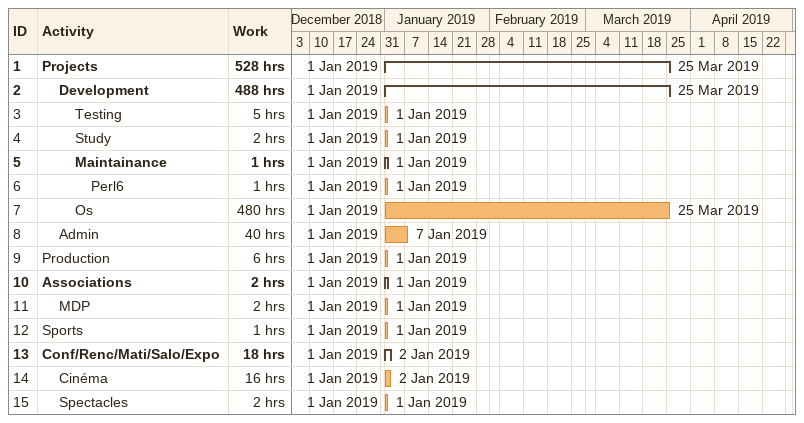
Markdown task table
| ID | Level | Task | Start | Finish | Work (h) |
|---|---|---|---|---|---|
| 1 | 1 | **Projects** | 2019-01-01 | 2019-03-25 | 528 |
| 2 | 2 | **Development** | 2019-01-01 | 2019-03-25 | 488 |
| 3 | 3 | Testing | 2019-01-01 | 2019-01-01 | 5 |
| 4 | 3 | Study | 2019-01-01 | 2019-01-01 | 2 |
| 5 | 3 | **Maintainance** | 2019-01-01 | 2019-01-01 | 1 |
| 6 | 4 | Perl6 | 2019-01-01 | 2019-01-01 | 1 |
| 7 | 3 | Os | 2019-01-01 | 2019-03-25 | 480 |
| 8 | 2 | Admin | 2019-01-01 | 2019-01-07 | 40 |
| 9 | 1 | Production | 2019-01-01 | 2019-01-01 | 6 |
| 10 | 1 | **Associations** | 2019-01-01 | 2019-01-01 | 2 |
| 11 | 2 | MDP | 2019-01-01 | 2019-01-01 | 2 |
| 12 | 1 | Sports | 2019-01-01 | 2019-01-01 | 1 |
| 13 | 1 | **Conf/Renc/Mati/Salo/Expo** | 2019-01-01 | 2019-01-02 | 18 |
| 14 | 2 | Cinéma | 2019-01-01 | 2019-01-02 | 16 |
| 15 | 2 | Spectacles | 2019-01-01 | 2019-01-01 | 2 |
